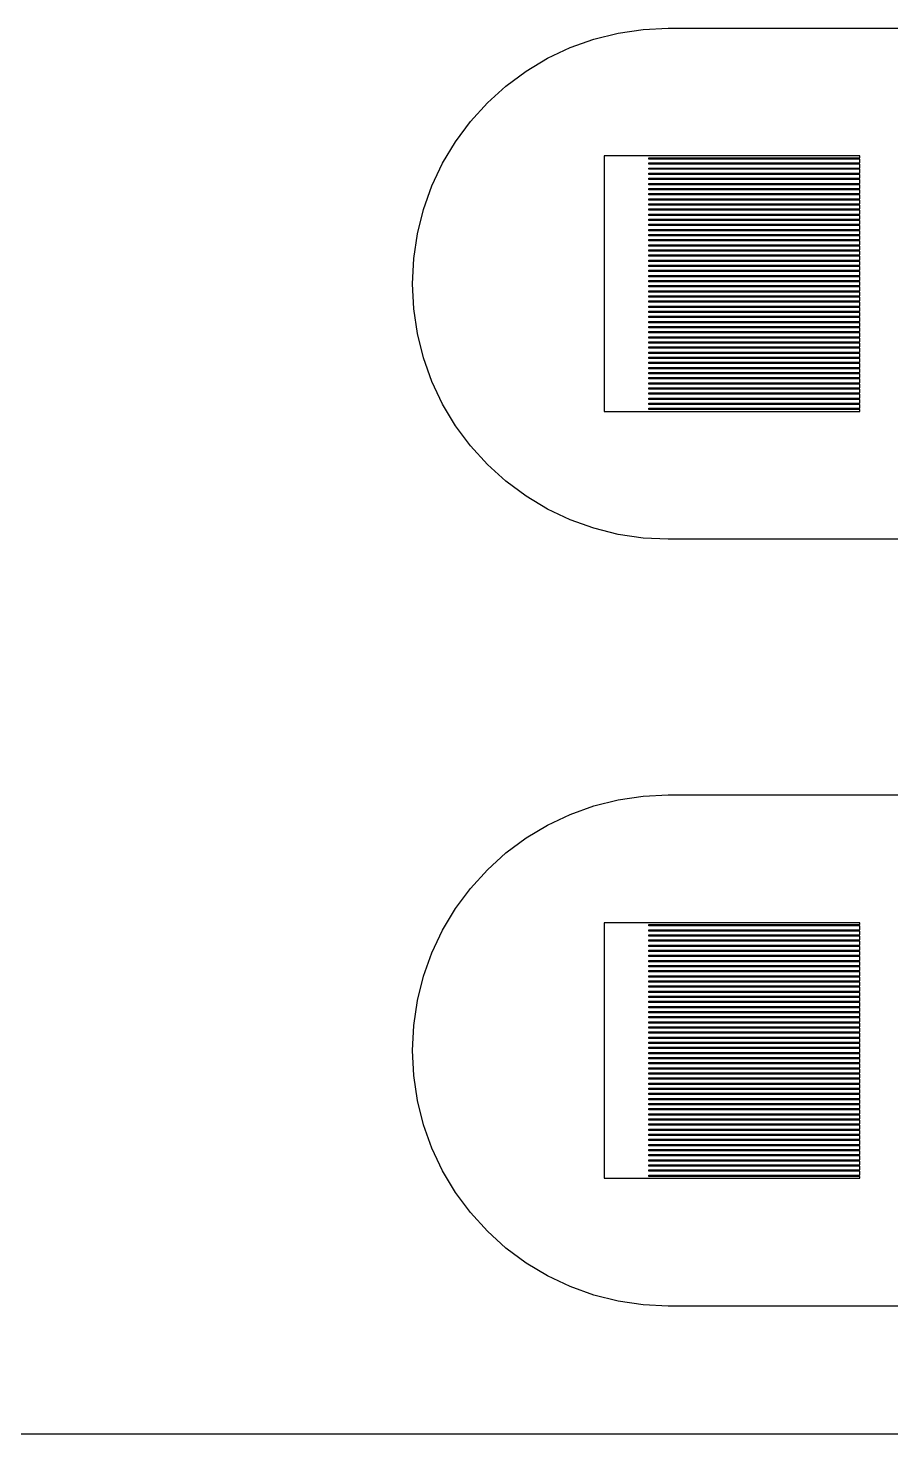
# Model space of a CAD drawing. Extents: x -16 to 83, y -18 to 83.
# Drawn here: x -2.01 to 4.74, y 0 to 11 of the extents above; entities that cross this region are included whole.
import ezdxf

# ---------------------------------------------------------------- set-up
doc = ezdxf.new("R2010")
doc.units = 0

msp = doc.modelspace()

# ---------------------------------------------------------------- linework, layer by layer
for p, q in [((2.80397, 10.9904), (3, 11)), ((3, 11), (5.85001, 11)), ((2.23463, 10.8477), (2.41943, 10.9139)), ((2.41943, 10.9139), (2.60983, 10.9616)), ((2.60983, 10.9616), (2.80397, 10.9904)), ((2.05722, 10.7638), (2.23463, 10.8477)), ((1.88887, 10.6629), (2.05722, 10.7638)), ((1.73122, 10.546), (1.88887, 10.6629)), ((1.5858, 10.4142), (1.73122, 10.546)), ((1.45398, 10.2688), (1.5858, 10.4142)), ((1.33707, 10.1111), (1.45398, 10.2688)), ((1.23616, 9.94278), (1.33707, 10.1111)), ((1.15225, 9.76537), (1.23616, 9.94278)), ((4.5, 10), (2.5, 10)), ((2.5, 10), (2.5, 8)), ((2.85001, 9.97499), (2.85001, 9.98499)), ((2.85001, 9.98499), (4.5, 9.98499)), ((4.5, 9.97499), (2.85001, 9.97499)), ((2.85001, 9.935), (2.85001, 9.94499)), ((2.85001, 9.94499), (4.5, 9.94499)), ((4.5, 9.935), (2.85001, 9.935)), ((2.85001, 9.89499), (2.85001, 9.905)), ((2.85001, 9.905), (4.5, 9.905)), ((4.5, 9.98499), (4.5, 10)), ((4.5, 9.94499), (4.5, 9.97499)), ((4.5, 9.905), (4.5, 9.935)), ((4.5, 9.89499), (2.85001, 9.89499)), ((2.85001, 9.855), (2.85001, 9.86499)), ((2.85001, 9.86499), (4.5, 9.86499)), ((4.5, 9.855), (2.85001, 9.855)), ((2.85001, 9.81499), (2.85001, 9.825)), ((2.85001, 9.825), (4.5, 9.825)), ((4.5, 9.81499), (2.85001, 9.81499)), ((4.5, 9.86499), (4.5, 9.89499)), ((4.5, 9.825), (4.5, 9.855)), ((4.5, 9.78499), (4.5, 9.81499)), ((1.08612, 9.58057), (1.15225, 9.76537)), ((2.85001, 9.77499), (2.85001, 9.78499)), ((2.85001, 9.78499), (4.5, 9.78499)), ((4.5, 9.77499), (2.85001, 9.77499)), ((2.85001, 9.73499), (2.85001, 9.745)), ((2.85001, 9.745), (4.5, 9.745)), ((4.5, 9.73499), (2.85001, 9.73499)), ((2.85001, 9.69499), (2.85001, 9.70499)), ((2.85001, 9.70499), (4.5, 9.70499)), ((4.5, 9.69499), (2.85001, 9.69499)), ((4.5, 9.745), (4.5, 9.77499)), ((4.5, 9.70499), (4.5, 9.73499)), ((4.5, 9.66499), (4.5, 9.69499)), ((1.03844, 9.39017), (1.08612, 9.58057)), ((2.85001, 9.655), (2.85001, 9.66499)), ((2.85001, 9.66499), (4.5, 9.66499)), ((4.5, 9.655), (2.85001, 9.655)), ((2.85001, 9.61499), (2.85001, 9.625)), ((2.85001, 9.625), (4.5, 9.625)), ((4.5, 9.61499), (2.85001, 9.61499)), ((2.85001, 9.575), (2.85001, 9.58499)), ((2.85001, 9.58499), (4.5, 9.58499)), ((4.5, 9.575), (2.85001, 9.575)), ((4.5, 9.625), (4.5, 9.655)), ((4.5, 9.58499), (4.5, 9.61499)), ((4.5, 9.545), (4.5, 9.575)), ((2.85001, 9.53499), (2.85001, 9.545)), ((2.85001, 9.545), (4.5, 9.545)), ((4.5, 9.53499), (2.85001, 9.53499)), ((2.85001, 9.495), (2.85001, 9.50499)), ((2.85001, 9.50499), (4.5, 9.50499)), ((4.5, 9.495), (2.85001, 9.495)), ((2.85001, 9.45499), (2.85001, 9.465)), ((2.85001, 9.465), (4.5, 9.465)), ((4.5, 9.50499), (4.5, 9.53499)), ((4.5, 9.465), (4.5, 9.495)), ((1.00964, 9.19603), (1.03844, 9.39017)), ((4.5, 9.45499), (2.85001, 9.45499)), ((2.85001, 9.41499), (2.85001, 9.42499)), ((2.85001, 9.42499), (4.5, 9.42499)), ((4.5, 9.41499), (2.85001, 9.41499)), ((2.85001, 9.375), (2.85001, 9.38499)), ((2.85001, 9.38499), (4.5, 9.38499)), ((4.5, 9.375), (2.85001, 9.375)), ((4.5, 9.42499), (4.5, 9.45499)), ((4.5, 9.38499), (4.5, 9.41499)), ((4.5, 9.34499), (4.5, 9.375)), ((2.85001, 9.33499), (2.85001, 9.34499)), ((2.85001, 9.34499), (4.5, 9.34499)), ((4.5, 9.33499), (2.85001, 9.33499)), ((2.85001, 9.295), (2.85001, 9.30499)), ((2.85001, 9.30499), (4.5, 9.30499)), ((4.5, 9.295), (2.85001, 9.295)), ((2.85001, 9.25499), (2.85001, 9.265)), ((2.85001, 9.265), (4.5, 9.265)), ((4.5, 9.25499), (2.85001, 9.25499)), ((4.5, 9.30499), (4.5, 9.33499)), ((4.5, 9.265), (4.5, 9.295)), ((4.5, 9.22499), (4.5, 9.25499)), ((1, 9), (1.00964, 9.19603)), ((2.85001, 9.215), (2.85001, 9.22499)), ((2.85001, 9.22499), (4.5, 9.22499)), ((4.5, 9.215), (2.85001, 9.215)), ((2.85001, 9.17499), (2.85001, 9.185)), ((2.85001, 9.185), (4.5, 9.185)), ((4.5, 9.17499), (2.85001, 9.17499)), ((2.85001, 9.13499), (2.85001, 9.14499)), ((2.85001, 9.14499), (4.5, 9.14499)), ((4.5, 9.13499), (2.85001, 9.13499)), ((4.5, 9.185), (4.5, 9.215)), ((4.5, 9.14499), (4.5, 9.17499)), ((4.5, 9.105), (4.5, 9.13499)), ((2.85001, 9.09499), (2.85001, 9.105)), ((2.85001, 9.105), (4.5, 9.105)), ((4.5, 9.09499), (2.85001, 9.09499)), ((2.85001, 9.05499), (2.85001, 9.06499)), ((2.85001, 9.06499), (4.5, 9.06499)), ((4.5, 9.05499), (2.85001, 9.05499)), ((2.85001, 9.015), (2.85001, 9.02499)), ((2.85001, 9.02499), (4.5, 9.02499)), ((4.5, 9.06499), (4.5, 9.09499)), ((4.5, 9.02499), (4.5, 9.05499)), ((1.00964, 8.80397), (1, 9)), ((4.5, 9.015), (2.85001, 9.015)), ((2.85001, 8.97501), (2.85001, 8.985)), ((2.85001, 8.985), (4.5, 8.985)), ((4.5, 8.97501), (2.85001, 8.97501)), ((2.85001, 8.93501), (2.85001, 8.94501)), ((2.85001, 8.94501), (4.5, 8.94501)), ((4.5, 8.93501), (2.85001, 8.93501)), ((4.5, 8.985), (4.5, 9.015)), ((4.5, 8.94501), (4.5, 8.97501)), ((4.5, 8.90501), (4.5, 8.93501)), ((1.03844, 8.60983), (1.00964, 8.80397)), ((2.85001, 8.895), (2.85001, 8.90501)), ((2.85001, 8.90501), (4.5, 8.90501)), ((4.5, 8.895), (2.85001, 8.895)), ((2.85001, 8.85501), (2.85001, 8.86501)), ((2.85001, 8.86501), (4.5, 8.86501)), ((4.5, 8.85501), (2.85001, 8.85501)), ((2.85001, 8.815), (2.85001, 8.82501)), ((2.85001, 8.82501), (4.5, 8.82501)), ((4.5, 8.815), (2.85001, 8.815)), ((4.5, 8.86501), (4.5, 8.895)), ((4.5, 8.82501), (4.5, 8.85501)), ((4.5, 8.785), (4.5, 8.815)), ((2.85001, 8.77501), (2.85001, 8.785)), ((2.85001, 8.785), (4.5, 8.785)), ((4.5, 8.77501), (2.85001, 8.77501)), ((2.85001, 8.735), (2.85001, 8.74501)), ((2.85001, 8.74501), (4.5, 8.74501)), ((4.5, 8.735), (2.85001, 8.735)), ((2.85001, 8.69501), (2.85001, 8.705)), ((2.85001, 8.705), (4.5, 8.705)), ((4.5, 8.69501), (2.85001, 8.69501)), ((4.5, 8.74501), (4.5, 8.77501)), ((4.5, 8.705), (4.5, 8.735)), ((4.5, 8.66501), (4.5, 8.69501)), ((1.08612, 8.41943), (1.03844, 8.60983)), ((2.85001, 8.65501), (2.85001, 8.66501)), ((2.85001, 8.66501), (4.5, 8.66501)), ((4.5, 8.65501), (2.85001, 8.65501)), ((2.85001, 8.61501), (2.85001, 8.625)), ((2.85001, 8.625), (4.5, 8.625)), ((4.5, 8.61501), (2.85001, 8.61501)), ((2.85001, 8.57501), (2.85001, 8.58501)), ((2.85001, 8.58501), (4.5, 8.58501)), ((4.5, 8.625), (4.5, 8.65501)), ((4.5, 8.58501), (4.5, 8.61501)), ((4.5, 8.57501), (2.85001, 8.57501)), ((2.85001, 8.535), (2.85001, 8.54501)), ((2.85001, 8.54501), (4.5, 8.54501)), ((4.5, 8.535), (2.85001, 8.535)), ((2.85001, 8.49501), (2.85001, 8.505)), ((2.85001, 8.505), (4.5, 8.505)), ((4.5, 8.49501), (2.85001, 8.49501)), ((4.5, 8.54501), (4.5, 8.57501)), ((4.5, 8.505), (4.5, 8.535)), ((4.5, 8.46501), (4.5, 8.49501)), ((1.15225, 8.23463), (1.08612, 8.41943)), ((2.85001, 8.455), (2.85001, 8.46501)), ((2.85001, 8.46501), (4.5, 8.46501)), ((4.5, 8.455), (2.85001, 8.455)), ((2.85001, 8.41501), (2.85001, 8.425)), ((2.85001, 8.425), (4.5, 8.425)), ((4.5, 8.41501), (2.85001, 8.41501)), ((2.85001, 8.375), (2.85001, 8.38501)), ((2.85001, 8.38501), (4.5, 8.38501)), ((4.5, 8.375), (2.85001, 8.375)), ((4.5, 8.425), (4.5, 8.455)), ((4.5, 8.38501), (4.5, 8.41501)), ((4.5, 8.345), (4.5, 8.375)), ((2.85001, 8.33501), (2.85001, 8.345)), ((2.85001, 8.345), (4.5, 8.345)), ((4.5, 8.33501), (2.85001, 8.33501)), ((2.85001, 8.29501), (2.85001, 8.30501)), ((2.85001, 8.30501), (4.5, 8.30501)), ((4.5, 8.29501), (2.85001, 8.29501)), ((2.85001, 8.255), (2.85001, 8.26501)), ((2.85001, 8.26501), (4.5, 8.26501)), ((4.5, 8.255), (2.85001, 8.255)), ((4.5, 8.30501), (4.5, 8.33501)), ((4.5, 8.26501), (4.5, 8.29501)), ((4.5, 8.22501), (4.5, 8.255)), ((1.23616, 8.05722), (1.15225, 8.23463)), ((2.85001, 8.21501), (2.85001, 8.22501)), ((2.85001, 8.22501), (4.5, 8.22501)), ((4.5, 8.21501), (2.85001, 8.21501)), ((2.85001, 8.175), (2.85001, 8.18501)), ((2.85001, 8.18501), (4.5, 8.18501)), ((4.5, 8.175), (2.85001, 8.175)), ((2.85001, 8.13501), (2.85001, 8.145)), ((2.85001, 8.145), (4.5, 8.145)), ((4.5, 8.18501), (4.5, 8.21501)), ((4.5, 8.145), (4.5, 8.175)), ((1.33707, 7.88887), (1.23616, 8.05722)), ((4.5, 8.13501), (2.85001, 8.13501)), ((2.85001, 8.095), (2.85001, 8.10501)), ((2.85001, 8.10501), (4.5, 8.10501)), ((4.5, 8.095), (2.85001, 8.095)), ((2.85001, 8.05501), (2.85001, 8.065)), ((2.85001, 8.065), (4.5, 8.065)), ((4.5, 8.05501), (2.85001, 8.05501)), ((4.5, 8.10501), (4.5, 8.13501)), ((4.5, 8.065), (4.5, 8.095)), ((4.5, 8.02501), (4.5, 8.05501)), ((2.5, 8), (4.5, 8)), ((2.85001, 8.01501), (2.85001, 8.02501)), ((2.85001, 8.02501), (4.5, 8.02501)), ((4.5, 8.01501), (2.85001, 8.01501)), ((4.5, 8), (4.5, 8.01501)), ((1.45398, 7.73122), (1.33707, 7.88887)), ((1.5858, 7.5858), (1.45398, 7.73122)), ((1.73122, 7.45398), (1.5858, 7.5858)), ((1.88887, 7.33707), (1.73122, 7.45398)), ((2.05722, 7.23616), (1.88887, 7.33707)), ((2.23463, 7.15225), (2.05722, 7.23616)), ((2.41943, 7.08612), (2.23463, 7.15225)), ((2.60983, 7.03844), (2.41943, 7.08612)), ((2.80397, 7.00964), (2.60983, 7.03844)), ((3, 7), (2.80397, 7.00964)), ((5.85001, 7), (3, 7)), ((2.41943, 4.91388), (2.60983, 4.96156)), ((2.60983, 4.96156), (2.80397, 4.99036)), ((2.80397, 4.99036), (3, 5)), ((3, 5), (5.85001, 5)), ((2.05722, 4.76384), (2.23463, 4.84775)), ((2.23463, 4.84775), (2.41943, 4.91388)), ((1.88887, 4.66293), (2.05722, 4.76384)), ((1.73122, 4.54602), (1.88887, 4.66293)), ((1.5858, 4.4142), (1.73122, 4.54602)), ((1.45398, 4.26878), (1.5858, 4.4142)), ((1.33707, 4.11113), (1.45398, 4.26878)), ((1.23616, 3.94278), (1.33707, 4.11113)), ((4.5, 4), (2.5, 4)), ((2.5, 4), (2.5, 2)), ((2.85001, 3.97499), (2.85001, 3.98499)), ((2.85001, 3.98499), (4.5, 3.98499)), ((4.5, 3.97499), (2.85001, 3.97499)), ((4.5, 3.98499), (4.5, 4)), ((4.5, 3.94499), (4.5, 3.97499)), ((1.15225, 3.76537), (1.23616, 3.94278)), ((2.85001, 3.935), (2.85001, 3.94499)), ((2.85001, 3.94499), (4.5, 3.94499)), ((4.5, 3.935), (2.85001, 3.935)), ((2.85001, 3.89499), (2.85001, 3.905)), ((2.85001, 3.905), (4.5, 3.905)), ((4.5, 3.89499), (2.85001, 3.89499)), ((2.85001, 3.855), (2.85001, 3.86499)), ((2.85001, 3.86499), (4.5, 3.86499)), ((4.5, 3.855), (2.85001, 3.855)), ((4.5, 3.905), (4.5, 3.935)), ((4.5, 3.86499), (4.5, 3.89499)), ((4.5, 3.825), (4.5, 3.855)), ((1.08612, 3.58057), (1.15225, 3.76537)), ((2.85001, 3.81499), (2.85001, 3.825)), ((2.85001, 3.825), (4.5, 3.825)), ((4.5, 3.81499), (2.85001, 3.81499)), ((2.85001, 3.77499), (2.85001, 3.78499)), ((2.85001, 3.78499), (4.5, 3.78499)), ((4.5, 3.77499), (2.85001, 3.77499)), ((2.85001, 3.73499), (2.85001, 3.745)), ((2.85001, 3.745), (4.5, 3.745)), ((4.5, 3.78499), (4.5, 3.81499)), ((4.5, 3.745), (4.5, 3.77499)), ((4.5, 3.73499), (2.85001, 3.73499)), ((2.85001, 3.69499), (2.85001, 3.70499)), ((2.85001, 3.70499), (4.5, 3.70499)), ((4.5, 3.69499), (2.85001, 3.69499)), ((2.85001, 3.655), (2.85001, 3.66499)), ((2.85001, 3.66499), (4.5, 3.66499)), ((4.5, 3.655), (2.85001, 3.655)), ((4.5, 3.70499), (4.5, 3.73499)), ((4.5, 3.66499), (4.5, 3.69499)), ((4.5, 3.625), (4.5, 3.655)), ((1.03844, 3.39017), (1.08612, 3.58057)), ((2.85001, 3.61499), (2.85001, 3.625)), ((2.85001, 3.625), (4.5, 3.625)), ((4.5, 3.61499), (2.85001, 3.61499)), ((2.85001, 3.575), (2.85001, 3.58499)), ((2.85001, 3.58499), (4.5, 3.58499)), ((4.5, 3.575), (2.85001, 3.575)), ((2.85001, 3.53499), (2.85001, 3.545)), ((2.85001, 3.545), (4.5, 3.545)), ((4.5, 3.53499), (2.85001, 3.53499)), ((4.5, 3.58499), (4.5, 3.61499)), ((4.5, 3.545), (4.5, 3.575)), ((4.5, 3.50499), (4.5, 3.53499)), ((2.85001, 3.495), (2.85001, 3.50499)), ((2.85001, 3.50499), (4.5, 3.50499)), ((4.5, 3.495), (2.85001, 3.495)), ((2.85001, 3.45499), (2.85001, 3.465)), ((2.85001, 3.465), (4.5, 3.465)), ((4.5, 3.45499), (2.85001, 3.45499)), ((2.85001, 3.41499), (2.85001, 3.42499)), ((2.85001, 3.42499), (4.5, 3.42499)), ((4.5, 3.41499), (2.85001, 3.41499)), ((4.5, 3.465), (4.5, 3.495)), ((4.5, 3.42499), (4.5, 3.45499)), ((4.5, 3.38499), (4.5, 3.41499)), ((1.00964, 3.19603), (1.03844, 3.39017)), ((2.85001, 3.375), (2.85001, 3.38499)), ((2.85001, 3.38499), (4.5, 3.38499)), ((4.5, 3.375), (2.85001, 3.375)), ((2.85001, 3.33499), (2.85001, 3.34499)), ((2.85001, 3.34499), (4.5, 3.34499)), ((4.5, 3.33499), (2.85001, 3.33499)), ((2.85001, 3.295), (2.85001, 3.30499)), ((2.85001, 3.30499), (4.5, 3.30499)), ((4.5, 3.34499), (4.5, 3.375)), ((4.5, 3.30499), (4.5, 3.33499)), ((1, 3), (1.00964, 3.19603)), ((4.5, 3.295), (2.85001, 3.295)), ((2.85001, 3.25499), (2.85001, 3.265)), ((2.85001, 3.265), (4.5, 3.265)), ((4.5, 3.25499), (2.85001, 3.25499)), ((2.85001, 3.215), (2.85001, 3.22499)), ((2.85001, 3.22499), (4.5, 3.22499)), ((4.5, 3.215), (2.85001, 3.215)), ((4.5, 3.265), (4.5, 3.295)), ((4.5, 3.22499), (4.5, 3.25499)), ((4.5, 3.185), (4.5, 3.215)), ((2.85001, 3.17499), (2.85001, 3.185)), ((2.85001, 3.185), (4.5, 3.185)), ((4.5, 3.17499), (2.85001, 3.17499)), ((2.85001, 3.13499), (2.85001, 3.14499)), ((2.85001, 3.14499), (4.5, 3.14499)), ((4.5, 3.13499), (2.85001, 3.13499)), ((2.85001, 3.09499), (2.85001, 3.105)), ((2.85001, 3.105), (4.5, 3.105)), ((4.5, 3.09499), (2.85001, 3.09499)), ((4.5, 3.14499), (4.5, 3.17499)), ((4.5, 3.105), (4.5, 3.13499)), ((4.5, 3.06499), (4.5, 3.09499)), ((1.00964, 2.80397), (1, 3)), ((2.85001, 3.05499), (2.85001, 3.06499)), ((2.85001, 3.06499), (4.5, 3.06499)), ((4.5, 3.05499), (2.85001, 3.05499)), ((2.85001, 3.015), (2.85001, 3.02499)), ((2.85001, 3.02499), (4.5, 3.02499)), ((4.5, 3.015), (2.85001, 3.015)), ((2.85001, 2.97501), (2.85001, 2.985)), ((2.85001, 2.985), (4.5, 2.985)), ((4.5, 2.97501), (2.85001, 2.97501)), ((4.5, 3.02499), (4.5, 3.05499)), ((4.5, 2.985), (4.5, 3.015)), ((4.5, 2.94501), (4.5, 2.97501)), ((2.85001, 2.93501), (2.85001, 2.94501)), ((2.85001, 2.94501), (4.5, 2.94501)), ((4.5, 2.93501), (2.85001, 2.93501)), ((2.85001, 2.895), (2.85001, 2.90501)), ((2.85001, 2.90501), (4.5, 2.90501)), ((4.5, 2.895), (2.85001, 2.895)), ((2.85001, 2.85501), (2.85001, 2.86501)), ((2.85001, 2.86501), (4.5, 2.86501)), ((4.5, 2.90501), (4.5, 2.93501)), ((4.5, 2.86501), (4.5, 2.895)), ((1.03844, 2.60983), (1.00964, 2.80397)), ((4.5, 2.85501), (2.85001, 2.85501)), ((2.85001, 2.815), (2.85001, 2.82501)), ((2.85001, 2.82501), (4.5, 2.82501)), ((4.5, 2.815), (2.85001, 2.815)), ((2.85001, 2.77501), (2.85001, 2.785)), ((2.85001, 2.785), (4.5, 2.785)), ((4.5, 2.77501), (2.85001, 2.77501)), ((4.5, 2.82501), (4.5, 2.85501)), ((4.5, 2.785), (4.5, 2.815)), ((4.5, 2.74501), (4.5, 2.77501)), ((2.85001, 2.735), (2.85001, 2.74501)), ((2.85001, 2.74501), (4.5, 2.74501)), ((4.5, 2.735), (2.85001, 2.735)), ((2.85001, 2.69501), (2.85001, 2.705)), ((2.85001, 2.705), (4.5, 2.705)), ((4.5, 2.69501), (2.85001, 2.69501)), ((2.85001, 2.65501), (2.85001, 2.66501)), ((2.85001, 2.66501), (4.5, 2.66501)), ((4.5, 2.65501), (2.85001, 2.65501)), ((4.5, 2.705), (4.5, 2.735)), ((4.5, 2.66501), (4.5, 2.69501)), ((4.5, 2.625), (4.5, 2.65501)), ((1.08612, 2.41943), (1.03844, 2.60983)), ((2.85001, 2.61501), (2.85001, 2.625)), ((2.85001, 2.625), (4.5, 2.625)), ((4.5, 2.61501), (2.85001, 2.61501)), ((2.85001, 2.57501), (2.85001, 2.58501)), ((2.85001, 2.58501), (4.5, 2.58501)), ((4.5, 2.57501), (2.85001, 2.57501)), ((2.85001, 2.535), (2.85001, 2.54501)), ((2.85001, 2.54501), (4.5, 2.54501)), ((4.5, 2.535), (2.85001, 2.535)), ((4.5, 2.58501), (4.5, 2.61501)), ((4.5, 2.54501), (4.5, 2.57501)), ((4.5, 2.505), (4.5, 2.535)), ((2.85001, 2.49501), (2.85001, 2.505)), ((2.85001, 2.505), (4.5, 2.505)), ((4.5, 2.49501), (2.85001, 2.49501)), ((2.85001, 2.455), (2.85001, 2.46501)), ((2.85001, 2.46501), (4.5, 2.46501)), ((4.5, 2.455), (2.85001, 2.455)), ((2.85001, 2.41501), (2.85001, 2.425)), ((2.85001, 2.425), (4.5, 2.425)), ((4.5, 2.46501), (4.5, 2.49501)), ((4.5, 2.425), (4.5, 2.455)), ((1.15225, 2.23463), (1.08612, 2.41943)), ((4.5, 2.41501), (2.85001, 2.41501)), ((2.85001, 2.375), (2.85001, 2.38501)), ((2.85001, 2.38501), (4.5, 2.38501)), ((4.5, 2.375), (2.85001, 2.375)), ((2.85001, 2.33501), (2.85001, 2.345)), ((2.85001, 2.345), (4.5, 2.345)), ((4.5, 2.33501), (2.85001, 2.33501)), ((4.5, 2.38501), (4.5, 2.41501)), ((4.5, 2.345), (4.5, 2.375)), ((4.5, 2.30501), (4.5, 2.33501)), ((1.23616, 2.05722), (1.15225, 2.23463)), ((2.85001, 2.29501), (2.85001, 2.30501)), ((2.85001, 2.30501), (4.5, 2.30501)), ((4.5, 2.29501), (2.85001, 2.29501)), ((2.85001, 2.255), (2.85001, 2.26501)), ((2.85001, 2.26501), (4.5, 2.26501)), ((4.5, 2.255), (2.85001, 2.255)), ((2.85001, 2.21501), (2.85001, 2.22501)), ((2.85001, 2.22501), (4.5, 2.22501)), ((4.5, 2.21501), (2.85001, 2.21501)), ((4.5, 2.26501), (4.5, 2.29501)), ((4.5, 2.22501), (4.5, 2.255)), ((4.5, 2.18501), (4.5, 2.21501)), ((2.85001, 2.175), (2.85001, 2.18501)), ((2.85001, 2.18501), (4.5, 2.18501)), ((4.5, 2.175), (2.85001, 2.175)), ((2.85001, 2.13501), (2.85001, 2.145)), ((2.85001, 2.145), (4.5, 2.145)), ((4.5, 2.13501), (2.85001, 2.13501)), ((2.85001, 2.095), (2.85001, 2.10501)), ((2.85001, 2.10501), (4.5, 2.10501)), ((4.5, 2.095), (2.85001, 2.095)), ((4.5, 2.145), (4.5, 2.175)), ((4.5, 2.10501), (4.5, 2.13501)), ((4.5, 2.065), (4.5, 2.095)), ((1.33707, 1.88887), (1.23616, 2.05722)), ((2.5, 2), (4.5, 2)), ((2.85001, 2.05501), (2.85001, 2.065)), ((2.85001, 2.065), (4.5, 2.065)), ((4.5, 2.05501), (2.85001, 2.05501)), ((2.85001, 2.01501), (2.85001, 2.02501)), ((2.85001, 2.02501), (4.5, 2.02501)), ((4.5, 2.01501), (2.85001, 2.01501)), ((4.5, 2.02501), (4.5, 2.05501)), ((4.5, 2), (4.5, 2.01501)), ((1.45398, 1.73122), (1.33707, 1.88887)), ((1.5858, 1.5858), (1.45398, 1.73122)), ((1.73122, 1.45398), (1.5858, 1.5858)), ((1.88887, 1.33707), (1.73122, 1.45398)), ((2.05722, 1.23616), (1.88887, 1.33707)), ((2.23463, 1.15225), (2.05722, 1.23616)), ((2.41943, 1.08612), (2.23463, 1.15225)), ((2.60983, 1.03844), (2.41943, 1.08612)), ((2.80397, 1.00964), (2.60983, 1.03844)), ((3, 1), (2.80397, 1.00964)), ((5.85001, 1), (3, 1)), ((-5.86005, 0), (70.36, 0))]:
    msp.add_line(p, q)

doc.saveas('drawing.dxf')
